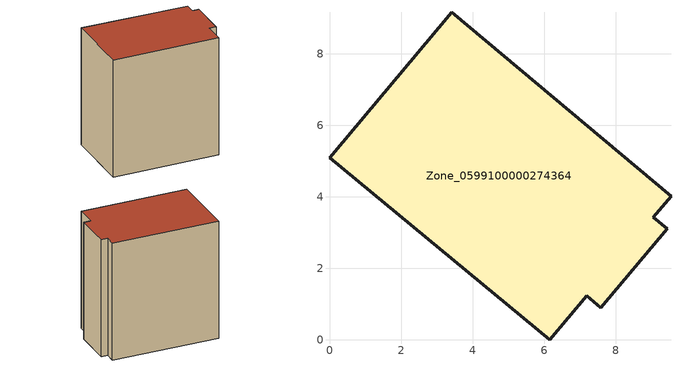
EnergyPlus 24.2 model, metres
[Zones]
Zone_0599100000274364
 floor ground (C_G): 0,5.09 3.41,9.16 9.54,4.01 9.05,3.43 9.43,3.11 7.58,0.9 7.19,1.23 6.16,0 z0
 wall outside (C_F): 3.41,9.16 0,5.09 6.16,0 7.19,1.23 7.58,0.9 9.43,3.11 9.05,3.43 9.54,4.01 3.41,9.16 z0:9.01
 roof outside (C_R): 9.43,3.11 9.05,3.43 9.54,4.01 3.41,9.16 0,5.09 6.16,0 7.19,1.23 7.58,0.9 z9.01
[BUILDING]
Pand.0599100000274364: North Axis=0; Terrain=City; Loads Convergence Tolerance Value=0.04; Temperature Convergence Tolerance Value=0.4; Solar Distribution=FullExterior; Maximum Number of Warmup Days=25; Minimum Number of Warmup Days=1
[Site:Location]
Rotterdam.The.Hague.AP_ZH_NLD Design_Conditions: Latitude=51.96; Longitude=4.45; Time Zone=1; Elevation=-4.5
[SITE:GROUNDTEMPERATURE:BUILDINGSURFACE]
18, 18, 18, 18, 18, 18, 18, 18, 18, 18, 18, 18
[MATERIAL] Thermal Absorptance=0.9; Solar Absorptance=0.7; Visible Absorptance=0.7
Name | Roughness | Thickness | Conductivity | Density | Specific Heat
G.TI.1946 | MediumSmooth | 0.15 | 1 | 540 | 1210
F.TI.1946 | Rough | 0.3 | 0.857143 | 1920 | 840
R.TI.1946 | MediumRough | 0.2 | 0.1 | 1500 | 1000
[CONSTRUCTION]
C_G: G.TI.1946
C_F: F.TI.1946
C_R: R.TI.1946
[ZONE]
Zone_0599100000274364: Type=1; Multiplier=1; Ceiling Height=Autocalculate; Volume=Autocalculate; Floor Area=autocalculate; Part of Total Floor Area=Yes
[ZONEINFILTRATION:DESIGNFLOWRATE]
Infil_Zone_0599100000274364: Zone or ZoneList or Space or SpaceList=Zone_0599100000274364; Schedule=AlwaysOn; Design Flow Rate Calculation Method=Flow/Area; Flow Rate per Floor Area=0.003; Constant Term Coefficient=1; Temperature Term Coefficient=0; Velocity Term Coefficient=0; Velocity Squared Term Coefficient=0
[HVACTEMPLATE:ZONE:IDEALLOADSAIRSYSTEM]
Zone_0599100000274364: Maximum Heating Supply Air Temperature=50; Minimum Cooling Supply Air Temperature=13; Maximum Heating Supply Air Humidity Ratio=0.0156; Minimum Cooling Supply Air Humidity Ratio=0.0077; Heating Limit=NoLimit; Cooling Limit=NoLimit; Dehumidification Control Type=ConstantSensibleHeatRatio; Cooling Sensible Heat Ratio=0.7; Dehumidification Setpoint=60; Humidification Control Type=None; Humidification Setpoint=30; Outdoor Air Method=None; Outdoor Air Flow Rate per Person=0.00944; Outdoor Air Flow Rate per Zone Floor Area=0; Outdoor Air Flow Rate per Zone=0; Demand Controlled Ventilation Type=None; Outdoor Air Economizer Type=NoEconomizer; Heat Recovery Type=None; Sensible Heat Recovery Effectiveness=0.7; Latent Heat Recovery Effectiveness=0.65
[ZONECONTROL:THERMOSTAT]
ThermostatControl_Zone_0599100000274364: Zone or ZoneList=Zone_0599100000274364; Control Type Schedule=DualSetpointControlType; Control 1=Thermostat_Zone_0599100000274364; Temperature Difference Between Cutout And Setpoint=0
[THERMOSTATSETPOINT:DUALSETPOINT]
Thermostat_Zone_0599100000274364: Heating Setpoint Temperature Schedule=HeatingSetpoint_Zone_0599100000274364; Cooling Setpoint Temperature Schedule=CoolingSetpoint_Zone_0599100000274364
[SCHEDULE:COMPACT]
HeatingSetpoint_Zone_0599100000274364: Through: 12/31, For: AllDays, Until: 24:00, 21
CoolingSetpoint_Zone_0599100000274364: Through: 12/31, For: AllDays, Until: 24:00, 24
DualSetpointControlType: Through: 12/31, For: AllDays, Until: 24:00, 4
AlwaysOn: Through: 12/31, For: AllDays, Until: 24:00, 1
